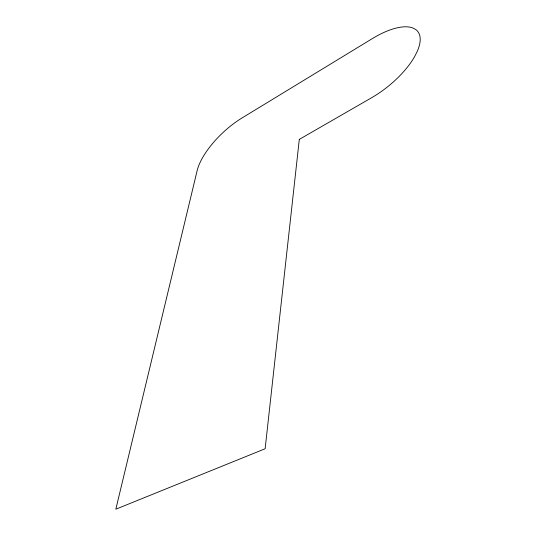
<?xml version="1.0" encoding="UTF-8"?>
<svg xmlns="http://www.w3.org/2000/svg" width="536" height="536" viewBox="0 0 536 536"><rect width="100%" height="100%" fill="white"/><g stroke="black" fill="none" stroke-linecap="round" stroke-linejoin="round"><path stroke-width="0.8" d="M299.302 139.4L265.139 448.759L115.83 509.2L197.154 170.589A52.046 20.884 -43.3 0 1 241.937 118.021L372.433 38.545A57.151 24.093 -39.1 0 1 412.827 27.959L415.789 29.56A57.151 24.093 -39.1 0 1 417.082 51.771L414.375 57.024A57.151 24.093 -39.1 0 1 371.736 97.659L299.302 139.4"/></g></svg>
